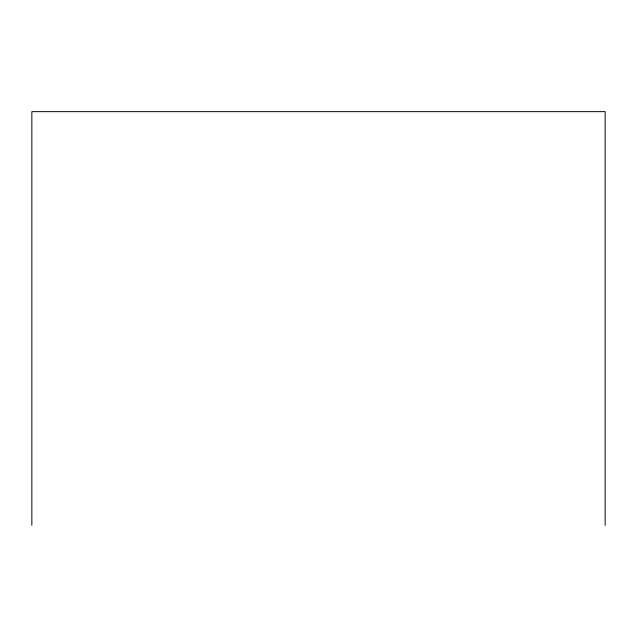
<?xml version="1.0" encoding="UTF-8"?>
<svg xmlns="http://www.w3.org/2000/svg" width="637" height="637" viewBox="0 0 637 637"><rect width="100%" height="100%" fill="white"/><g stroke="black" fill="none" stroke-linecap="round" stroke-linejoin="round"><path stroke-width="0.96" d="M605.15 525.358L605.15 111.642L31.85 111.642L31.85 525.358"/></g></svg>
